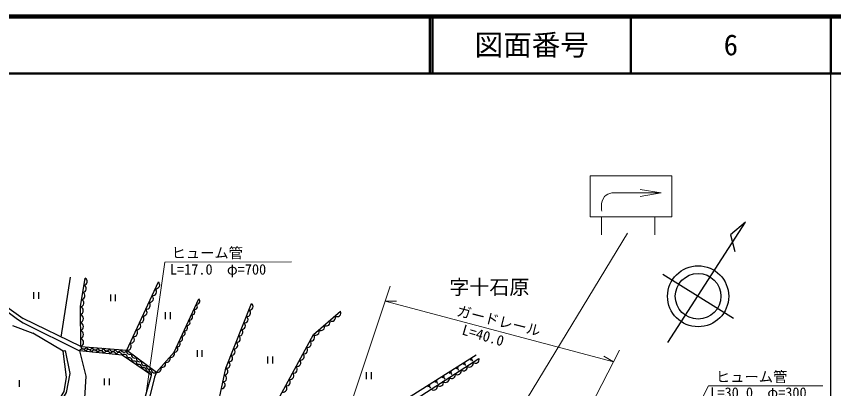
# Model space of a CAD drawing. Units: millimetres, scale not verified. Extents: x 40000 to 680000, y 20000 to 380000.
# Drawn here: x 436350 to 579500, y 314770 to 380000 of the extents above; entities that cross this region are included whole.
import ezdxf
from ezdxf.enums import TextEntityAlignment as Align

# ---------------------------------------------------------------- set-up
doc = ezdxf.new("R2010")
doc.units = ezdxf.units.MM
doc.header["$LTSCALE"] = 1000
for name, color, linetype, lineweight in [('M-BGD', 7, 'Continuous', 25), ('M-STR-HTXT', 7, 'Continuous', 13), ('M-STR-STRC', 7, 'Continuous', 25), ('M-TTL', 2, 'Continuous', 140), ('M-TTL-BAND', 7, 'Continuous', 25), ('M-TTL-LINE', 7, 'Continuous', 50)]:
    doc.layers.add(name, color=color, linetype=linetype, lineweight=lineweight)
doc.layers.add('M-BMK-HTXT', color=7, linetype='Continuous')
doc.layers.add('M-TTL-TXT', color=7, linetype='Continuous')
doc.styles.add('ＭＳ ゴシック', font='')
doc.styles.get('ＭＳ ゴシック').set_extended_font_data('MS Gothic')

msp = doc.modelspace()

# ---------------------------------------------------------------- linework, layer by layer
at = {"layer": 'M-BGD'}
for p, q in [((550466, 322876), (564084, 343923)), ((564084, 343923), (561417, 341743)), ((561417, 341743), (562196, 338794)), ((444205, 323818), (445816, 334297)), ((549564, 334823), (561965, 327099)), ((455681, 321515), (461220, 333472)), ((431530, 331357), (437541, 327039)), ((439377, 331690), (439377, 330490)), ((440277, 330490), (440277, 331690)), ((452845, 331285), (452845, 330085)), ((453745, 330085), (453745, 331285)), ((431699, 330595), (436525, 326955)), ((462433, 328155), (462433, 326955)), ((463333, 326955), (463333, 328155)), ((436525, 326955), (437541, 326277)), ((447631, 322162), (437541, 327039)), ((435679, 325854), (439235, 324499)), ((437541, 326277), (447386, 321379)), ((444556, 321356), (439235, 324499)), ((467996, 321532), (467996, 320332)), ((468896, 320332), (468896, 321532)), ((492954, 305641), (516883, 320714)), ((480348, 320377), (480348, 319177)), ((481248, 319177), (481248, 320377)), ((494428, 305315), (517372, 320082)), ((514624, 319055), (514981, 319280)), ((515833, 319816), (516178, 320034)), ((516006, 319925), (516223, 319580)), ((513404, 318286), (513772, 318518)), ((513588, 318402), (513820, 318034)), ((514803, 319167), (515027, 318811)), ((451739, 316553), (451739, 315353)), ((452639, 315353), (452639, 316553)), ((457621, 308880), (460001, 317124)), ((497634, 317653), (497634, 316453)), ((498534, 316453), (498534, 317653)), ((510926, 316725), (511319, 316973)), ((511123, 316849), (511370, 316456)), ((512171, 317510), (512552, 317749)), ((512361, 317629), (512601, 317249)), ((436920, 315077), (436920, 316277)), ((508400, 315134), (508817, 315397)), ((508608, 315265), (508871, 314848)), ((509669, 315934), (510074, 316189)), ((509872, 316061), (510127, 315656))]:
    msp.add_line(p, q, dxfattribs=at)
for points in [[(447631, 322162), (447574, 329138), (448393, 334146)], [(447631, 322162), (455681, 321515), (460876, 317650), (463993, 321175), (468292, 330484)], [(471016, 308776), (473043, 318366), (477541, 329684)], [(479871, 308534), (488376, 324267), (493117, 328330)], [(440760, 307673), (444721, 314247), (445115, 316784), (444556, 321356), (444914, 321456), (445717, 317400), (445101, 314075), (441201, 307724)], [(460001, 317124), (454910, 320648), (447386, 321379)], [(447386, 321379), (448534, 316979), (448003, 308293)], [(460876, 317650), (460523, 316763), (458619, 309020)]]:
    msp.add_lwpolyline(points, dxfattribs=at)
for radius in [5351, 4000]:
    msp.add_circle((555766, 330955), radius, dxfattribs=at)
for centre, radius, start, end in [((448140, 333545), 652, 274.22339, 67.20777), ((447936, 332293), 652, 274.22339, 67.20777), ((460222, 331756), 684, 260.76159, 49.53308), ((460776, 332952), 684, 260.76159, 49.53308), ((447731, 331041), 652, 274.22339, 67.20777), ((459668, 330560), 684, 260.76159, 49.53308), ((447526, 329788), 652, 274.22339, 67.20777), ((459114, 329365), 684, 260.76159, 49.53308), ((467531, 329142), 529, 259.28539, 51.13077), ((467961, 330073), 529, 259.28539, 51.13077), ((477204, 329163), 621, 259.55225, 57.09845), ((447343, 328438), 737, 289.20525, 71.72176), ((458560, 328169), 684, 260.76159, 49.53308), ((467101, 328211), 529, 259.28539, 51.13077), ((476754, 328031), 621, 259.55225, 57.09845), ((492552, 328030), 640, 233.22298, 27.97961), ((447355, 327043), 737, 289.20525, 71.72176), ((458006, 326973), 684, 260.76159, 49.53308), ((466241, 326349), 529, 259.28539, 51.13077), ((466671, 327280), 529, 259.28539, 51.13077), ((476304, 326899), 621, 259.55225, 57.09845), ((490656, 326405), 640, 233.22298, 27.97961), ((491604, 327217), 640, 233.22298, 27.97961), ((447366, 325648), 737, 289.20525, 71.72176), ((447377, 324253), 737, 289.20525, 71.72176), ((456899, 324582), 684, 260.76159, 49.53308), ((457452, 325777), 684, 260.76159, 49.53308), ((465811, 325418), 529, 259.28539, 51.13077), ((475405, 324636), 621, 259.55225, 57.09845), ((475855, 325767), 621, 259.55225, 57.09845), ((488760, 324779), 640, 233.22298, 27.97961), ((489708, 325592), 640, 233.22298, 27.97961), ((447388, 322857), 737, 289.20525, 71.72176), ((456345, 323386), 684, 260.76159, 49.53308), ((464951, 323557), 529, 259.28539, 51.13077), ((465381, 324487), 529, 259.28539, 51.13077), ((474955, 323504), 621, 259.55225, 57.09845), ((487934, 323780), 658, 255.49491, 47.70966), ((448143, 322239), 518, 188.61624, 342.19748), ((455791, 322190), 684, 260.76159, 49.53308), ((464091, 321695), 529, 259.28539, 51.13077), ((464521, 322626), 529, 259.28539, 51.13077), ((474505, 322372), 621, 259.55225, 57.09845), ((487326, 322656), 658, 255.49491, 47.70966), ((447908, 321163), 564, 11.39254, 157.51053), ((448982, 321059), 564, 11.39254, 157.51053), ((449150, 322159), 518, 188.61624, 342.19748), ((450057, 320954), 564, 11.39254, 157.51053), ((450156, 322078), 518, 188.61624, 342.19748), ((451132, 320850), 564, 11.39254, 157.51053), ((451162, 321997), 518, 188.61624, 342.19748), ((452169, 321916), 518, 188.61624, 342.19748), ((452207, 320745), 564, 11.39254, 157.51053), ((453175, 321835), 518, 188.61624, 342.19748), ((453282, 320641), 564, 11.39254, 157.51053), ((454181, 321754), 518, 188.61624, 342.19748), ((454357, 320537), 564, 11.39254, 157.51053), ((455187, 321673), 518, 188.61624, 342.19748), ((455259, 320245), 533, 339.74001, 130.87222), ((456212, 321324), 564, 160.24554, 306.44905), ((457078, 320680), 564, 160.24554, 306.44905), ((463429, 320889), 633, 250.09038, 26.94684), ((474055, 321240), 621, 259.55225, 57.09845), ((486111, 320409), 658, 255.49491, 47.70966), ((486719, 321533), 658, 255.49491, 47.70966), ((456108, 319658), 533, 339.74001, 130.87222), ((456956, 319070), 533, 339.74001, 130.87222), ((457943, 320036), 564, 160.24554, 306.44905), ((458809, 319392), 564, 160.24554, 306.44905), ((461870, 319126), 633, 250.09038, 26.94684), ((462650, 320007), 633, 250.09038, 26.94684), ((473155, 318976), 621, 259.55225, 57.09845), ((473605, 320108), 621, 259.55225, 57.09845), ((485504, 319285), 658, 255.49491, 47.70966), ((515735, 319188), 635, 225.00836, 20.52273), ((516778, 319859), 635, 225.00836, 20.52273), ((457805, 318483), 533, 339.74001, 130.87222), ((458653, 317896), 533, 339.74001, 130.87222), ((459675, 318748), 564, 160.24554, 306.44905), ((459502, 317308), 533, 339.74001, 130.87222), ((460541, 318103), 564, 160.24554, 306.44905), ((461091, 318244), 633, 250.09038, 26.94684), ((472794, 317792), 625, 269.62097, 66.51217), ((484896, 318161), 658, 255.49491, 47.70966), ((513649, 317846), 635, 225.00836, 20.52273), ((514692, 318517), 635, 225.00836, 20.52273), ((472540, 316593), 625, 269.62097, 66.51217), ((483681, 315914), 658, 255.49491, 47.70966), ((484288, 317038), 658, 255.49491, 47.70966), ((511563, 316503), 635, 225.00836, 20.52273), ((512606, 317174), 635, 225.00836, 20.52273), ((472287, 315395), 625, 269.62097, 66.51217), ((483073, 314790), 658, 255.49491, 47.70966), ((509478, 315161), 635, 225.00836, 20.52273), ((510520, 315832), 635, 225.00836, 20.52273)]:
    msp.add_arc(centre, radius, start, end, dxfattribs=at)
at = {"layer": 'M-STR-HTXT'}
for p, q in [((462349, 336945), (458319, 308600)), ((484548, 336962), (462349, 336945)), ((501803, 332712), (492151, 303756)), ((500957, 330087), (502957, 330093)), ((500957, 330087), (540955, 319484)), ((525679, 290040), (542020, 321536)), ((540955, 319484), (539221, 320480)), ((557599, 315271), (541343, 284367)), ((577628, 315281), (557599, 315271))]:
    msp.add_line(p, q, dxfattribs=at)
at = {"layer": 'M-STR-STRC', "lineweight": 13}
for p, q in [((551170, 352076), (536878, 352076)), ((536878, 352076), (536878, 344890)), ((551170, 344890), (551170, 352076)), ((549289, 349091), (545625, 349663)), ((549289, 349091), (540666, 349091)), ((549289, 349091), (545625, 348457)), ((536878, 344890), (551170, 344890)), ((538815, 344890), (538815, 341745)), ((548184, 344890), (548184, 341745)), ((515090, 295458), (543396, 341999))]:
    msp.add_line(p, q, dxfattribs=at)
msp.add_open_spline([(540666, 349091), (540113, 348941), (539779, 348820), (539388, 348412), (538911, 347914), (538845, 347426), (538829, 346735), (538822, 346391), (538826, 346230), (538909, 345857)], degree=3, knots=[0, 0, 0, 0, 1, 1, 1, 2, 2, 2, 3, 3, 3, 3], dxfattribs=at)
at = {"layer": 'M-TTL'}
msp.add_line((680000, 380000), (40000, 380000), dxfattribs=at)
at = {"layer": 'M-TTL-BAND'}
msp.add_line((579000, 20000), (579000, 370000), dxfattribs=at)
at = {"layer": 'M-TTL-LINE'}
for p, q in [((508747, 380000), (508747, 370000)), ((509247, 380000), (509247, 370000)), ((543997, 380000), (543997, 370000)), ((579000, 380000), (579000, 370000)), ((40000, 370000), (680000, 370000))]:
    msp.add_line(p, q, dxfattribs=at)

# ---------------------------------------------------------------- texts
at = {"layer": 'M-BMK-HTXT', "style": 'ＭＳ ゴシック'}
msp.add_text('字十石原', height=2566, dxfattribs=at).set_placement((512200, 330497), align=Align.BOTTOM_LEFT)
at = {"layer": 'M-STR-HTXT', "style": 'ＭＳ ゴシック'}
for s, p in [('ヒューム管', (463533, 337095)), ('L=17.0\u3000φ=700', (463245, 334204)), ('ヒューム管', (558876, 315385)), ('L=30.0\u3000φ=300', (557902, 312617))]:
    msp.add_text(s, height=1833, dxfattribs=at).set_placement(p, align=Align.BOTTOM_LEFT)
for s, rotation, p in [('ガードレール', 345.922, (513219, 327056)), ('L=40.0', 343.665, (514103, 323756))]:
    msp.add_text(s, height=1833, rotation=rotation, dxfattribs=at).set_placement(p, align=Align.BOTTOM_LEFT)
at = {"layer": 'M-TTL-TXT', "style": 'ＭＳ ゴシック'}
for s, p in [('図面番号', (526622, 375000)), ('6', (561497, 375000))]:
    msp.add_text(s, height=3666, dxfattribs=at).set_placement(p, align=Align.MIDDLE_CENTER)

doc.saveas('drawing.dxf')
